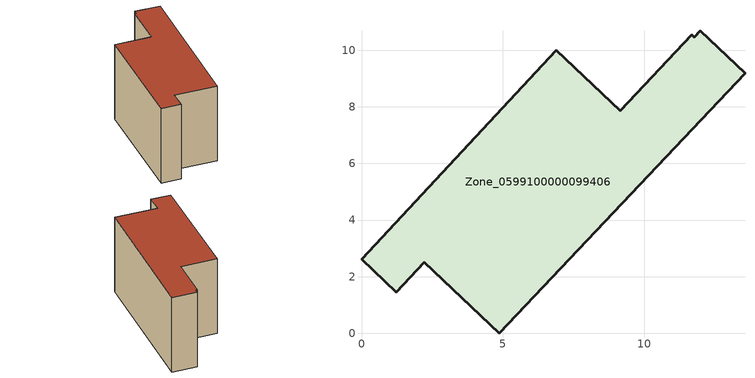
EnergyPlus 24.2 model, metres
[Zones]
Zone_0599100000099406
 floor ground (C_G): 2.22,2.5 1.23,1.45 0,2.61 6.88,10.01 9.14,7.87 11.68,10.55 11.77,10.47 11.97,10.69 13.56,9.19 4.87,0 z0
 wall outside (C_F): 6.88,10.01 0,2.61 1.23,1.45 2.22,2.5 4.87,0 13.56,9.19 11.97,10.69 11.77,10.47 11.68,10.55 9.14,7.87 6.88,10.01 z0:7.01
 roof outside (C_R): 11.77,10.47 11.68,10.55 9.14,7.87 6.88,10.01 0,2.61 1.23,1.45 2.22,2.5 4.87,0 13.56,9.19 11.97,10.69 z7.01
[BUILDING]
Pand.0599100000099406: North Axis=0; Terrain=City; Loads Convergence Tolerance Value=0.04; Temperature Convergence Tolerance Value=0.4; Solar Distribution=FullExterior; Maximum Number of Warmup Days=25; Minimum Number of Warmup Days=1
[Site:Location]
Rotterdam.The.Hague.AP_ZH_NLD Design_Conditions: Latitude=51.96; Longitude=4.45; Time Zone=1; Elevation=-4.5
[SITE:GROUNDTEMPERATURE:BUILDINGSURFACE]
18, 18, 18, 18, 18, 18, 18, 18, 18, 18, 18, 18
[MATERIAL] Thermal Absorptance=0.9; Solar Absorptance=0.7; Visible Absorptance=0.7
Name | Roughness | Thickness | Conductivity | Density | Specific Heat
G.TI.1975-1991 | MediumSmooth | 0.15 | 0.288461 | 540 | 1210
F.TI.1975-1991 | Rough | 0.3 | 0.230769 | 1920 | 840
R.TI.1975-1991 | MediumRough | 0.2 | 0.153846 | 1500 | 1000
[CONSTRUCTION]
C_G: G.TI.1975-1991
C_F: F.TI.1975-1991
C_R: R.TI.1975-1991
[ZONE]
Zone_0599100000099406: Type=1; Multiplier=1; Ceiling Height=Autocalculate; Volume=Autocalculate; Floor Area=autocalculate; Part of Total Floor Area=Yes
[ZONEINFILTRATION:DESIGNFLOWRATE]
Infil_Zone_0599100000099406: Zone or ZoneList or Space or SpaceList=Zone_0599100000099406; Schedule=AlwaysOn; Design Flow Rate Calculation Method=Flow/Area; Flow Rate per Floor Area=0.003; Constant Term Coefficient=1; Temperature Term Coefficient=0; Velocity Term Coefficient=0; Velocity Squared Term Coefficient=0
[HVACTEMPLATE:ZONE:IDEALLOADSAIRSYSTEM]
Zone_0599100000099406: Maximum Heating Supply Air Temperature=50; Minimum Cooling Supply Air Temperature=13; Maximum Heating Supply Air Humidity Ratio=0.0156; Minimum Cooling Supply Air Humidity Ratio=0.0077; Heating Limit=NoLimit; Cooling Limit=NoLimit; Dehumidification Control Type=ConstantSensibleHeatRatio; Cooling Sensible Heat Ratio=0.7; Dehumidification Setpoint=60; Humidification Control Type=None; Humidification Setpoint=30; Outdoor Air Method=None; Outdoor Air Flow Rate per Person=0.00944; Outdoor Air Flow Rate per Zone Floor Area=0; Outdoor Air Flow Rate per Zone=0; Demand Controlled Ventilation Type=None; Outdoor Air Economizer Type=NoEconomizer; Heat Recovery Type=None; Sensible Heat Recovery Effectiveness=0.7; Latent Heat Recovery Effectiveness=0.65
[ZONECONTROL:THERMOSTAT]
ThermostatControl_Zone_0599100000099406: Zone or ZoneList=Zone_0599100000099406; Control Type Schedule=DualSetpointControlType; Control 1=Thermostat_Zone_0599100000099406; Temperature Difference Between Cutout And Setpoint=0
[THERMOSTATSETPOINT:DUALSETPOINT]
Thermostat_Zone_0599100000099406: Heating Setpoint Temperature Schedule=HeatingSetpoint_Zone_0599100000099406; Cooling Setpoint Temperature Schedule=CoolingSetpoint_Zone_0599100000099406
[SCHEDULE:COMPACT]
HeatingSetpoint_Zone_0599100000099406: Through: 12/31, For: AllDays, Until: 24:00, 21
CoolingSetpoint_Zone_0599100000099406: Through: 12/31, For: AllDays, Until: 24:00, 24
DualSetpointControlType: Through: 12/31, For: AllDays, Until: 24:00, 4
AlwaysOn: Through: 12/31, For: AllDays, Until: 24:00, 1
